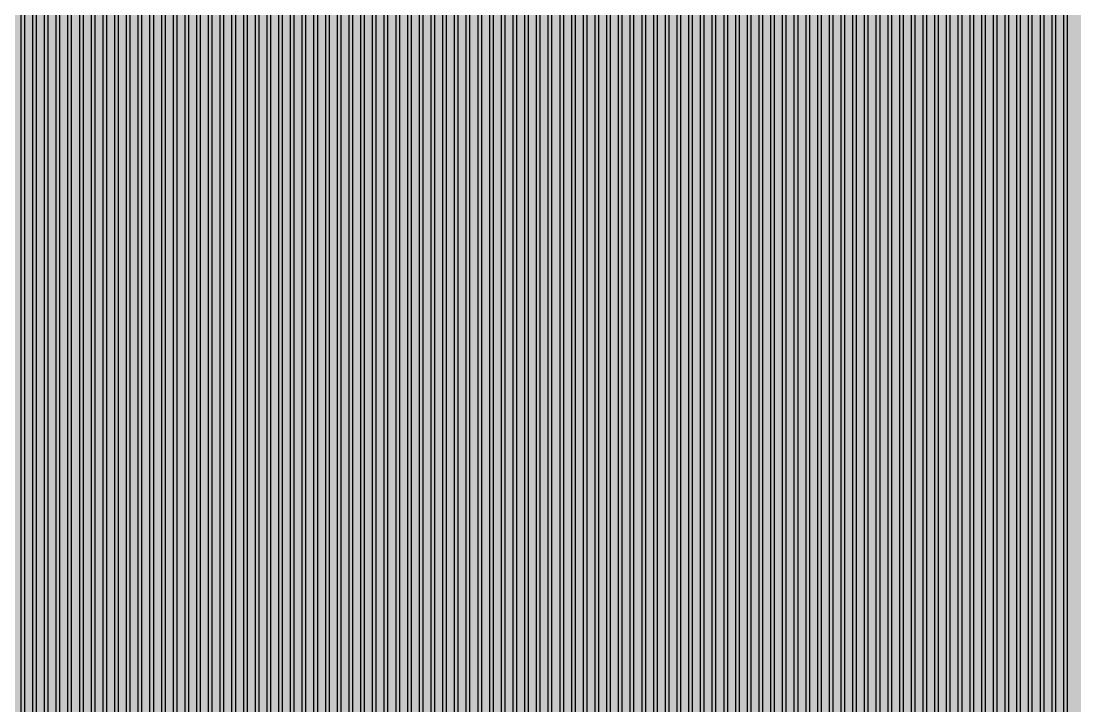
# Model space of a CAD drawing. Header units: metres. Extents: x -7231 to 10969, y -37556 to 1873.
# Drawn here: x 247 to 877, y -17365 to -16956 of the extents above; entities that cross this region are included whole.
import ezdxf

# ---------------------------------------------------------------- set-up
doc = ezdxf.new("R2010")
doc.units = ezdxf.units.M
for name, color, linetype in [('Metal1', 4, 'CONTINUOUS'), ('Metal2', 3, 'CONTINUOUS'), ('Polyimide', 7, 'CONTINUOUS')]:
    doc.layers.add(name, color=color, linetype=linetype)

msp = doc.modelspace()

# ---------------------------------------------------------------- hatches: boundary and pattern name
at = {"layer": 'Polyimide'}
msp.add_hatch(color=7, dxfattribs=at).paths.add_polyline_path([(4065.69, -468), (4066.67, -501.99), (4068.51, -535.99), (4071.41, -569.99), (4075.54, -603.99), (4081.04, -637.99), (4088.01, -671.99), (4096.52, -705.98), (4106.62, -739.98), (4118.33, -773.98), (4131.63, -807.98), (4146.49, -841.98), (4162.87, -875.98), (4180.68, -909.97), (4199.83, -943.97), (4220.22, -977.97), (4241.73, -1011.97), (4264.21, -1045.97), (4287.52, -1079.96), (4311.51, -1113.96), (4336.01, -1147.96), (4360.86, -1181.96), (4385.88, -1215.96), (4410.89, -1249.96), (4435.74, -1283.95), (4460.24, -1317.95), (4484.23, -1351.95), (4507.54, -1385.95), (4530.02, -1419.95), (4551.53, -1453.94), (4571.92, -1487.94), (4591.07, -1521.94), (4608.88, -1555.94), (4625.26, -1589.94), (4640.12, -1623.94), (4653.42, -1657.93), (4665.13, -1691.93), (4675.23, -1725.93), (4683.74, -1759.93), (4690.71, -1793.93), (4696.21, -1827.93), (4700.34, -1861.92), (4703.24, -1895.92), (4705.08, -1929.92), (4706.06, -1963.92), (4706.44, -1997.92), (4706.5, -2031.91), (4706.5, -4793.02), (4709.95, -4838.39), (4720.22, -4882.71), (4737.08, -4924.98), (4760.13, -4964.2), (4788.85, -4999.49), (4822.58, -5030.03), (4860.53, -5055.12), (4901.85, -5074.18), (4901.85, -5074.18), (4970.68, -5105.23), (5034.7, -5145.26), (5092.76, -5193.54), (5143.8, -5249.19), (5186.89, -5311.2), (5221.24, -5378.44), (5246.23, -5449.69), (5261.41, -5523.66), (5266.5, -5599), (5261.41, -5674.34), (5246.23, -5748.31), (5221.24, -5819.56), (5186.89, -5886.8), (5143.8, -5948.81), (5092.76, -6004.46), (5034.7, -6052.74), (4970.68, -6092.77), (4901.85, -6123.82), (4860.53, -6142.88), (4822.58, -6167.97), (4788.85, -6198.51), (4760.13, -6233.8), (4737.08, -6273.02), (4720.22, -6315.29), (4709.95, -6359.61), (4706.5, -6404.98), (4706.5, -9221.52), (4709.95, -9266.88), (4720.22, -9311.21), (4737.08, -9353.47), (4760.13, -9392.7), (4788.85, -9427.98), (4822.58, -9458.52), (4860.53, -9483.61), (4901.85, -9502.67), (4970.68, -9533.72), (5034.7, -9573.75), (5092.76, -9622.03), (5143.8, -9677.68), (5186.89, -9739.69), (5221.24, -9806.94), (5246.23, -9878.19), (5261.41, -9952.16), (5266.5, -10027.49), (5261.41, -10102.83), (5246.23, -10176.8), (5221.24, -10248.05), (5186.89, -10315.3), (5143.8, -10377.31), (5092.76, -10432.96), (5034.7, -10481.24), (4970.68, -10521.27), (4901.85, -10552.32), (4860.53, -10571.38), (4822.58, -10596.46), (4788.85, -10627), (4760.13, -10662.29), (4737.08, -10701.52), (4720.22, -10743.78), (4709.95, -10788.1), (4706.5, -10833.47), (4706.5, -13650.01), (4709.95, -13695.38), (4720.22, -13739.7), (4737.08, -13781.96), (4760.13, -13821.19), (4788.85, -13856.48), (4822.58, -13887.02), (4860.53, -13912.11), (4901.85, -13931.17), (4970.68, -13962.22), (5034.7, -14002.25), (5092.76, -14050.53), (5143.8, -14106.18), (5186.89, -14168.19), (5221.24, -14235.43), (5246.23, -14306.68), (5261.41, -14380.65), (5266.5, -14455.99), (5261.41, -14531.33), (5246.23, -14605.29), (5221.24, -14676.55), (5186.89, -14743.79), (5143.8, -14805.8), (5092.76, -14861.45), (5034.7, -14909.73), (4970.68, -14949.76), (4901.85, -14980.81), (4860.53, -14999.87), (4822.58, -15024.96), (4788.85, -15055.5), (4760.13, -15090.79), (4737.08, -15130.01), (4720.22, -15172.27), (4709.95, -15216.6), (4706.5, -15261.97), (4706.5, -15455.99), (4720.95, -15750.04), (4764.14, -16041.26), (4835.68, -16326.84), (4934.86, -16604.04), (5060.74, -16870.18), (5212.09, -17122.7), (5387.47, -17359.17), (5585.18, -17577.31), (5803.32, -17775.02), (6039.79, -17950.4), (6292.31, -18101.75), (6558.45, -18227.63), (6835.65, -18326.81), (7121.23, -18398.34), (7412.45, -18441.54), (7706.5, -18455.99), (9969.01, -18455.99), (10047.42, -18459.84), (10125.08, -18471.36), (10201.23, -18490.44), (10275.15, -18516.89), (10346.12, -18550.45), (10413.46, -18590.81), (10476.52, -18637.58), (10534.69, -18690.3), (10587.41, -18748.47), (10634.18, -18811.53), (10674.54, -18878.87), (10708.11, -18949.84), (10734.56, -19023.76), (10753.63, -19099.92), (10765.15, -19177.58), (10769.01, -19255.99), (10769.01, -20895.8), (10730.24, -20951.41), (10694.6, -21009.08), (10662.21, -21068.63), (10633.17, -21129.89), (10607.55, -21192.66), (10585.45, -21256.74), (10566.93, -21321.96), (10552.05, -21388.09), (10540.84, -21454.95), (10533.35, -21522.33), (10529.6, -21590.02), (10529.6, -21657.81), (10533.35, -21725.5), (10540.84, -21792.87), (10552.05, -21859.73), (10566.93, -21925.87), (10585.45, -21991.08), (10607.55, -22055.17), (10633.17, -22117.94), (10662.21, -22179.19), (10694.6, -22238.74), (10730.24, -22296.41), (10769.01, -22352.03), (10769.01, -32454.24), (10728.74, -32510.49), (10691.72, -32568.92), (10658.05, -32629.35), (10627.85, -32691.58), (10601.2, -32755.42), (10578.21, -32820.67), (10558.93, -32887.1), (10543.44, -32954.52), (10531.77, -33022.71), (10523.97, -33091.44), (10520.07, -33160.51), (10520.07, -33229.69), (10523.97, -33298.75), (10531.77, -33367.49), (10543.44, -33435.67), (10558.93, -33503.09), (10578.21, -33569.53), (10601.2, -33634.77), (10627.85, -33698.61), (10658.05, -33760.85), (10691.72, -33821.28), (10728.74, -33879.71), (10769.01, -33935.96), (10769.01, -36556), (10765.15, -36634.41), (10753.63, -36712.07), (10734.56, -36788.23), (10708.11, -36862.15), (10674.54, -36933.12), (10634.18, -37000.46), (10587.41, -37063.51), (10534.69, -37121.69), (10476.52, -37174.41), (10413.46, -37221.18), (10346.12, -37261.54), (10275.15, -37295.1), (10201.23, -37321.55), (10125.08, -37340.63), (10047.42, -37352.15), (9969.01, -37356), (-6231.01, -37356), (-6309.42, -37352.15), (-6387.08, -37340.63), (-6463.23, -37321.55), (-6537.15, -37295.1), (-6608.12, -37261.54), (-6675.46, -37221.18), (-6738.52, -37174.41), (-6796.69, -37121.69), (-6849.41, -37063.51), (-6896.18, -37000.46), (-6936.54, -36933.12), (-6970.11, -36862.15), (-6996.56, -36788.23), (-7015.63, -36712.07), (-7027.15, -36634.41), (-7031.01, -36556), (-7031.01, -33936), (-6990.74, -33879.75), (-6953.7, -33821.31), (-6920.03, -33760.88), (-6889.82, -33698.64), (-6863.18, -33634.8), (-6840.18, -33569.55), (-6820.9, -33503.11), (-6805.4, -33435.69), (-6793.74, -33367.49), (-6785.94, -33298.75), (-6782.03, -33229.68), (-6782.03, -33160.5), (-6785.94, -33091.43), (-6793.74, -33022.69), (-6805.4, -32954.5), (-6820.9, -32887.07), (-6840.18, -32820.63), (-6863.18, -32755.39), (-6889.82, -32691.54), (-6920.03, -32629.3), (-6953.7, -32568.87), (-6990.74, -32510.43), (-7031.01, -32454.18), (-7031.01, -22364.83), (-6990.74, -22308.58), (-6953.7, -22250.14), (-6920.03, -22189.71), (-6889.82, -22127.47), (-6863.18, -22063.62), (-6840.18, -21998.38), (-6820.9, -21931.94), (-6805.4, -21864.51), (-6793.74, -21796.32), (-6785.94, -21727.58), (-6782.03, -21658.51), (-6782.03, -21589.33), (-6785.94, -21520.26), (-6793.74, -21451.52), (-6805.4, -21383.32), (-6820.9, -21315.9), (-6840.18, -21249.46), (-6863.18, -21184.21), (-6889.82, -21120.37), (-6920.03, -21058.13), (-6953.7, -20997.7), (-6990.74, -20939.26), (-7031.01, -20883.01), (-7031.01, -19255.99), (-7027.15, -19177.58), (-7015.63, -19099.92), (-6996.56, -19023.76), (-6970.11, -18949.84), (-6936.54, -18878.87), (-6896.18, -18811.53), (-6849.41, -18748.47), (-6796.69, -18690.3), (-6738.52, -18637.58), (-6675.46, -18590.81), (-6608.12, -18550.45), (-6537.15, -18516.89), (-6463.23, -18490.44), (-6387.08, -18471.36), (-6309.42, -18459.84), (-6231.01, -18455.99), (-3968.5, -18455.99), (-3674.45, -18441.54), (-3383.23, -18398.34), (-3097.65, -18326.81), (-2820.45, -18227.63), (-2554.31, -18101.75), (-2301.79, -17950.4), (-2065.32, -17775.02), (-1847.18, -17577.31), (-1649.47, -17359.17), (-1474.09, -17122.7), (-1322.74, -16870.18), (-1196.86, -16604.04), (-1097.68, -16326.84), (-1026.14, -16041.26), (-982.95, -15750.04), (-968.5, -15455.99), (-968.5, -15261.97), (-971.95, -15216.6), (-982.22, -15172.27), (-999.08, -15130.01), (-1022.13, -15090.79), (-1050.85, -15055.5), (-1084.58, -15024.96), (-1122.53, -14999.87), (-1163.85, -14980.81), (-1232.68, -14949.76), (-1296.7, -14909.73), (-1354.76, -14861.45), (-1405.8, -14805.8), (-1448.89, -14743.79), (-1483.24, -14676.55), (-1508.23, -14605.29), (-1523.41, -14531.33), (-1528.5, -14455.99), (-1523.41, -14380.65), (-1508.23, -14306.68), (-1483.24, -14235.43), (-1448.89, -14168.19), (-1405.8, -14106.18), (-1354.76, -14050.53), (-1296.7, -14002.25), (-1232.68, -13962.22), (-1163.85, -13931.17), (-1122.53, -13912.11), (-1084.58, -13887.02), (-1050.85, -13856.48), (-1022.13, -13821.19), (-999.08, -13781.96), (-982.22, -13739.7), (-971.95, -13695.38), (-968.5, -13650.01), (-968.5, -12309.64), (-971.95, -12264.27), (-982.22, -12219.94), (-999.08, -12177.68), (-1022.13, -12138.46), (-1050.85, -12103.17), (-1084.58, -12072.63), (-1122.53, -12047.54), (-1163.85, -12028.48), (-1232.68, -11997.43), (-1296.7, -11957.4), (-1354.76, -11909.12), (-1405.8, -11853.47), (-1448.89, -11791.46), (-1483.24, -11724.22), (-1508.23, -11652.96), (-1523.41, -11579), (-1528.5, -11503.66), (-1523.41, -11428.32), (-1508.23, -11354.35), (-1483.24, -11283.1), (-1448.89, -11215.86), (-1405.8, -11153.85), (-1354.76, -11098.2), (-1296.7, -11049.92), (-1232.68, -11009.89), (-1163.85, -10978.84), (-1122.53, -10959.78), (-1084.58, -10934.69), (-1050.85, -10904.15), (-1022.13, -10868.86), (-999.08, -10829.63), (-982.22, -10787.37), (-971.95, -10743.05), (-968.5, -10697.68), (-968.5, -9357.31), (-971.95, -9311.94), (-982.22, -9267.62), (-999.08, -9225.35), (-1022.13, -9186.13), (-1050.85, -9150.84), (-1084.58, -9120.3), (-1122.53, -9095.21), (-1163.85, -9076.15), (-1163.85, -9076.15), (-1232.68, -9045.1), (-1296.7, -9005.07), (-1354.76, -8956.79), (-1405.8, -8901.14), (-1448.89, -8839.13), (-1483.24, -8771.89), (-1508.23, -8700.64), (-1523.41, -8626.67), (-1528.5, -8551.33), (-1523.41, -8475.99), (-1508.23, -8402.02), (-1483.24, -8330.77), (-1448.89, -8263.53), (-1405.8, -8201.52), (-1354.76, -8145.87), (-1296.7, -8097.59), (-1232.68, -8057.56), (-1163.85, -8026.51), (-1163.85, -8026.51), (-1122.53, -8007.45), (-1084.58, -7982.36), (-1050.85, -7951.82), (-1022.13, -7916.53), (-999.08, -7877.31), (-982.22, -7835.04), (-971.95, -7790.72), (-968.5, -7745.35), (-968.5, -6404.98), (-971.95, -6359.61), (-982.22, -6315.29), (-999.08, -6273.02), (-1022.13, -6233.8), (-1050.85, -6198.51), (-1084.58, -6167.97), (-1122.53, -6142.88), (-1163.85, -6123.82), (-1163.85, -6123.82), (-1232.68, -6092.77), (-1296.7, -6052.74), (-1354.76, -6004.46), (-1405.8, -5948.81), (-1448.89, -5886.8), (-1483.24, -5819.56), (-1508.23, -5748.31), (-1523.41, -5674.34), (-1528.5, -5599), (-1523.41, -5523.66), (-1508.23, -5449.69), (-1483.24, -5378.44), (-1448.89, -5311.2), (-1405.8, -5249.19), (-1354.76, -5193.54), (-1296.7, -5145.26), (-1232.68, -5105.23), (-1163.85, -5074.18), (-1163.85, -5074.18), (-1122.53, -5055.12), (-1084.58, -5030.03), (-1050.85, -4999.49), (-1022.13, -4964.2), (-999.08, -4924.98), (-982.22, -4882.71), (-971.95, -4838.39), (-968.5, -4793.02), (-968.5, -2031.91), (-968.44, -1997.92), (-968.06, -1963.92), (-967.05, -1929.92), (-965.18, -1895.92), (-962.22, -1861.92), (-958.01, -1827.93), (-952.41, -1793.93), (-945.31, -1759.93), (-936.64, -1725.93), (-926.35, -1691.93), (-914.43, -1657.93), (-900.88, -1623.94), (-885.74, -1589.94), (-869.05, -1555.94), (-850.91, -1521.94), (-831.4, -1487.94), (-810.63, -1453.94), (-788.72, -1419.95), (-765.82, -1385.95), (-742.07, -1351.95), (-717.63, -1317.95), (-692.67, -1283.95), (-667.36, -1249.96), (-641.88, -1215.96), (-616.39, -1181.96), (-591.08, -1147.96), (-566.12, -1113.96), (-541.68, -1079.96), (-517.93, -1045.97), (-495.03, -1011.97), (-473.12, -977.97), (-452.35, -943.97), (-432.84, -909.97), (-414.7, -875.98), (-398.01, -841.98), (-382.87, -807.98), (-369.32, -773.98), (-357.4, -739.98), (-347.11, -705.98), (-338.44, -671.99), (-331.34, -637.99), (-325.74, -603.99), (-321.53, -569.99), (-318.57, -535.99), (-316.7, -501.99), (-315.69, -468), (-315.31, -434), (-315.25, -400), (-315.25, 401), (-315.25, 451), (-315.25, 1644), (-270.25, 1644), (-270.03, 1637.13), (-269.35, 1630.29), (-268.23, 1623.52), (-266.67, 1616.82), (-264.68, 1610.25), (-262.26, 1603.82), (-259.42, 1597.56), (-256.18, 1591.5), (-252.55, 1585.67), (-248.55, 1580.08), (-244.19, 1574.77), (-239.5, 1569.75), (-234.48, 1565.06), (-229.17, 1560.7), (-223.58, 1556.7), (-217.75, 1553.07), (-211.69, 1549.83), (-205.43, 1546.99), (-199, 1544.57), (-192.43, 1542.58), (-185.73, 1541.02), (-178.96, 1539.9), (-172.12, 1539.22), (-165.25, 1539), (-158.38, 1539.22), (-151.54, 1539.9), (-144.77, 1541.02), (-138.07, 1542.58), (-131.5, 1544.57), (-125.07, 1546.99), (-118.81, 1549.83), (-112.75, 1553.07), (-106.92, 1556.7), (-101.33, 1560.7), (-96.02, 1565.06), (-91, 1569.75), (-86.31, 1574.77), (-81.95, 1580.08), (-77.95, 1585.67), (-74.32, 1591.5), (-71.08, 1597.56), (-68.24, 1603.82), (-65.82, 1610.25), (-63.83, 1616.82), (-62.27, 1623.52), (-61.15, 1630.29), (-60.47, 1637.13), (-60.25, 1644), (1853, 1644), (1853, 1573), (3815.25, 1573), (3815.46, 1579.54), (3816.11, 1586.05), (3817.17, 1592.51), (3818.66, 1598.88), (3820.56, 1605.14), (3822.86, 1611.27), (3825.56, 1617.23), (3828.65, 1623), (3832.1, 1628.56), (3835.91, 1633.88), (3840.07, 1638.93), (3844.54, 1643.71), (3849.32, 1648.18), (3854.37, 1652.34), (3859.69, 1656.15), (3865.25, 1659.6), (3871.02, 1662.69), (3876.98, 1665.39), (3883.11, 1667.69), (3889.37, 1669.59), (3895.74, 1671.08), (3902.2, 1672.14), (3908.71, 1672.79), (3915.25, 1673), (3921.79, 1672.79), (3928.3, 1672.14), (3934.76, 1671.08), (3941.13, 1669.59), (3947.39, 1667.69), (3953.52, 1665.39), (3959.48, 1662.69), (3965.25, 1659.6), (3970.81, 1656.15), (3976.13, 1652.34), (3981.18, 1648.18), (3985.96, 1643.71), (3990.43, 1638.93), (3994.59, 1633.88), (3998.4, 1628.56), (4001.85, 1623), (4004.94, 1617.23), (4007.64, 1611.27), (4009.94, 1605.14), (4011.84, 1598.88), (4013.33, 1592.51), (4014.39, 1586.05), (4015.04, 1579.54), (4015.25, 1573), (4065.25, 1573), (4065.25, 451), (4065.25, 401), (4065.25, -400), (4065.31, -434), (4065.69, -468)])

# ---------------------------------------------------------------- linework, layer by layer
at = {"layer": 'Metal1'}
for points in [[(350.67, -17789.97), (335.96, -17767.47), (321.24, -17744.97), (306.53, -17722.46), (291.81, -17699.96), (277.09, -17677.46), (262.38, -17654.96), (253.47, -17641.34), (247.5, -17621.31), (247.5, -16631.91), (249.5, -16631.91), (249.5, -17621.01), (255.3, -17640.49), (264.05, -17653.87), (278.77, -17676.37), (293.48, -17698.87), (308.2, -17721.37), (322.91, -17743.87), (337.63, -17766.37), (352.35, -17788.87)], [(363.78, -17789.96), (349.19, -17767.46), (334.6, -17744.96), (320.01, -17722.46), (305.43, -17699.96), (290.84, -17677.46), (276.25, -17654.96), (267.42, -17641.34), (261.5, -17621.33), (261.5, -16631.91), (263.5, -16631.91), (263.5, -17621.04), (269.25, -17640.49), (277.93, -17653.87), (292.52, -17676.37), (307.1, -17698.87), (321.69, -17721.37), (336.28, -17743.87), (350.87, -17766.37), (365.46, -17788.88)], [(376.89, -17789.96), (362.43, -17767.46), (347.96, -17744.96), (333.5, -17722.46), (319.04, -17699.96), (304.58, -17677.46), (290.12, -17654.96), (281.37, -17641.33), (275.5, -17621.36), (275.5, -16631.91), (277.5, -16631.91), (277.5, -17621.07), (283.2, -17640.5), (291.8, -17653.87), (306.26, -17676.38), (320.72, -17698.88), (335.19, -17721.38), (349.65, -17743.88), (364.11, -17766.38), (378.57, -17788.88)], [(390, -17789.96), (375.66, -17767.46), (361.33, -17744.96), (346.99, -17722.45), (332.66, -17699.95), (318.32, -17677.45), (303.99, -17654.95), (295.31, -17641.33), (289.5, -17621.39), (289.5, -16631.91), (291.5, -16631.91), (291.5, -17621.1), (297.15, -17640.5), (305.68, -17653.88), (320.01, -17676.38), (334.35, -17698.88), (348.68, -17721.38), (363.01, -17743.88), (377.35, -17766.38), (391.68, -17788.88)], [(403.1, -17789.95), (388.9, -17767.45), (374.69, -17744.95), (360.48, -17722.45), (346.28, -17699.95), (332.07, -17677.45), (317.86, -17654.95), (309.26, -17641.33), (303.5, -17621.41), (303.5, -16631.91), (305.5, -16631.91), (305.5, -17621.13), (311.1, -17640.5), (319.55, -17653.88), (333.76, -17676.38), (347.97, -17698.88), (362.17, -17721.38), (376.38, -17743.88), (390.59, -17766.38), (404.79, -17788.89)], [(416.21, -17789.95), (402.13, -17767.45), (388.05, -17744.95), (373.97, -17722.45), (359.89, -17699.95), (345.81, -17677.45), (331.73, -17654.95), (323.21, -17641.33), (317.5, -17621.44), (317.5, -16631.91), (319.5, -16631.91), (319.5, -17621.16), (325.05, -17640.5), (333.43, -17653.88), (347.51, -17676.39), (361.59, -17698.89), (375.67, -17721.39), (389.75, -17743.89), (403.83, -17766.39), (417.91, -17788.89)], [(429.32, -17789.95), (415.37, -17767.45), (401.41, -17744.95), (387.46, -17722.44), (373.51, -17699.94), (359.56, -17677.44), (345.6, -17654.94), (337.16, -17641.32), (331.5, -17621.46), (331.5, -16631.91), (333.5, -16631.91), (333.5, -17621.18), (339, -17640.51), (347.3, -17653.89), (361.26, -17676.39), (375.21, -17698.89), (389.16, -17721.39), (403.11, -17743.89), (417.07, -17766.39), (431.02, -17788.89)], [(442.43, -17789.94), (428.6, -17767.44), (414.78, -17744.94), (400.95, -17722.44), (387.12, -17699.94), (373.3, -17677.44), (359.47, -17654.94), (351.11, -17641.32), (345.5, -17621.49), (345.5, -16631.91), (347.5, -16631.91), (347.5, -17621.21), (352.95, -17640.51), (361.18, -17653.89), (375, -17676.39), (388.83, -17698.89), (402.65, -17721.39), (416.48, -17743.89), (430.31, -17766.4), (444.13, -17788.9)], [(455.53, -17789.94), (441.84, -17767.44), (428.14, -17744.94), (414.44, -17722.44), (400.74, -17699.94), (387.04, -17677.44), (373.34, -17654.94), (365.05, -17641.32), (359.5, -17621.52), (359.5, -16631.91), (361.5, -16631.91), (361.5, -17621.24), (366.91, -17640.51), (375.05, -17653.9), (388.75, -17676.4), (402.45, -17698.9), (416.15, -17721.4), (429.85, -17743.9), (443.54, -17766.4), (457.24, -17788.9)], [(468.64, -17789.94), (455.07, -17767.44), (441.5, -17744.93), (427.93, -17722.43), (414.36, -17699.93), (400.79, -17677.43), (387.22, -17654.93), (379, -17641.31), (373.5, -17621.54), (373.5, -16631.91), (375.5, -16631.91), (375.5, -17621.27), (380.86, -17640.52), (388.93, -17653.9), (402.5, -17676.4), (416.07, -17698.9), (429.64, -17721.4), (443.21, -17743.9), (456.78, -17766.4), (470.36, -17788.9)], [(481.75, -17789.93), (468.31, -17767.43), (454.86, -17744.93), (441.42, -17722.43), (427.97, -17699.93), (414.53, -17677.43), (401.09, -17654.93), (392.95, -17641.31), (387.5, -17621.57), (387.5, -16631.91), (389.5, -16631.91), (389.5, -17621.29), (394.81, -17640.52), (402.8, -17653.9), (416.25, -17676.4), (429.69, -17698.9), (443.14, -17721.4), (456.58, -17743.91), (470.02, -17766.41), (483.47, -17788.91)], [(494.86, -17789.93), (481.54, -17767.43), (468.22, -17744.93), (454.91, -17722.43), (441.59, -17699.93), (428.27, -17677.43), (414.96, -17654.92), (406.9, -17641.31), (401.5, -17621.59), (401.5, -16631.91), (403.5, -16631.91), (403.5, -17621.32), (408.76, -17640.52), (416.68, -17653.91), (429.99, -17676.41), (443.31, -17698.91), (456.63, -17721.41), (469.95, -17743.91), (483.26, -17766.41), (496.58, -17788.91)], [(507.97, -17789.93), (494.78, -17767.42), (481.59, -17744.92), (468.4, -17722.42), (455.21, -17699.92), (442.02, -17677.42), (428.83, -17654.92), (420.85, -17641.31), (415.5, -17621.62), (415.5, -16631.91), (417.5, -16631.91), (417.5, -17621.35), (422.71, -17640.52), (430.55, -17653.91), (443.74, -17676.41), (456.93, -17698.91), (470.12, -17721.41), (483.31, -17743.91), (496.5, -17766.41), (509.69, -17788.91)], [(521.07, -17789.92), (508.01, -17767.42), (494.95, -17744.92), (481.89, -17722.42), (468.82, -17699.92), (455.76, -17677.42), (442.7, -17654.92), (434.79, -17641.3), (429.5, -17621.64), (429.5, -16631.91), (431.5, -16631.91), (431.5, -17621.38), (436.66, -17640.53), (444.43, -17653.91), (457.49, -17676.41), (470.55, -17698.91), (483.62, -17721.42), (496.68, -17743.92), (509.74, -17766.42), (522.8, -17788.92)], [(534.18, -17789.92), (521.25, -17767.42), (508.31, -17744.92), (495.38, -17722.42), (482.44, -17699.92), (469.5, -17677.41), (456.57, -17654.91), (448.74, -17641.3), (443.5, -17621.66), (443.5, -16631.91), (445.5, -16631.91), (445.5, -17621.4), (450.61, -17640.53), (458.3, -17653.92), (471.24, -17676.42), (484.17, -17698.92), (497.11, -17721.42), (510.05, -17743.92), (522.98, -17766.42), (535.92, -17788.92)], [(547.29, -17789.91), (534.48, -17767.41), (521.67, -17744.91), (508.87, -17722.41), (496.06, -17699.91), (483.25, -17677.41), (470.44, -17654.91), (462.69, -17641.3), (457.5, -17621.69), (457.5, -16631.91), (459.5, -16631.91), (459.5, -17621.43), (464.56, -17640.53), (472.18, -17653.92), (484.99, -17676.42), (497.79, -17698.92), (510.6, -17721.42), (523.41, -17743.92), (536.22, -17766.42), (549.03, -17788.92)], [(560.4, -17789.91), (547.72, -17767.41), (535.04, -17744.91), (522.35, -17722.41), (509.67, -17699.91), (496.99, -17677.41), (484.31, -17654.91), (476.64, -17641.29), (471.5, -17621.71), (471.5, -16631.91), (473.5, -16631.91), (473.5, -17621.45), (478.51, -17640.54), (486.05, -17653.92), (498.73, -17676.43), (511.42, -17698.93), (524.1, -17721.43), (536.78, -17743.93), (549.46, -17766.43), (562.14, -17788.93)], [(573.51, -17789.91), (560.95, -17767.41), (548.4, -17744.91), (535.84, -17722.4), (523.29, -17699.9), (510.74, -17677.4), (498.18, -17654.9), (490.59, -17641.29), (485.5, -17621.74), (485.5, -16631.91), (487.5, -16631.91), (487.5, -17621.48), (492.46, -17640.54), (499.93, -17653.93), (512.48, -17676.43), (525.04, -17698.93), (537.59, -17721.43), (550.14, -17743.93), (562.7, -17766.43), (575.25, -17788.93)], [(586.61, -17789.9), (574.19, -17767.4), (561.76, -17744.9), (549.33, -17722.4), (536.91, -17699.9), (524.48, -17677.4), (512.05, -17654.9), (504.53, -17641.29), (499.5, -17621.76), (499.5, -16631.91), (501.5, -16631.91), (501.5, -17621.51), (506.41, -17640.54), (513.8, -17653.93), (526.23, -17676.43), (538.66, -17698.93), (551.08, -17721.43), (563.51, -17743.93), (575.94, -17766.44), (588.37, -17788.94)], [(599.72, -17789.9), (587.42, -17767.4), (575.12, -17744.9), (562.82, -17722.4), (550.52, -17699.9), (538.22, -17677.4), (525.92, -17654.9), (518.48, -17641.28), (513.5, -17621.78), (513.5, -16631.91), (515.5, -16631.91), (515.5, -17621.53), (520.36, -17640.55), (527.68, -17653.94), (539.98, -17676.44), (552.28, -17698.94), (564.58, -17721.44), (576.88, -17743.94), (589.18, -17766.44), (601.48, -17788.94)], [(612.83, -17789.9), (600.66, -17767.39), (588.48, -17744.89), (576.31, -17722.39), (564.14, -17699.89), (551.97, -17677.39), (539.79, -17654.89), (532.43, -17641.28), (527.5, -17621.81), (527.5, -16631.91), (529.5, -16631.91), (529.5, -17621.56), (534.31, -17640.55), (541.55, -17653.94), (553.73, -17676.44), (565.9, -17698.94), (578.07, -17721.44), (590.24, -17743.94), (602.42, -17766.44), (614.59, -17788.94)], [(625.94, -17789.89), (613.89, -17767.39), (601.85, -17744.89), (589.8, -17722.39), (577.76, -17699.89), (565.71, -17677.39), (553.66, -17654.89), (546.38, -17641.28), (541.5, -17621.83), (541.5, -16631.91), (543.5, -16631.91), (543.5, -17621.58), (548.26, -17640.55), (555.43, -17653.94), (567.47, -17676.44), (579.52, -17698.94), (591.56, -17721.45), (603.61, -17743.95), (615.66, -17766.45), (627.7, -17788.95)], [(639.05, -17789.89), (627.13, -17767.39), (615.21, -17744.89), (603.29, -17722.39), (591.37, -17699.88), (579.45, -17677.38), (567.53, -17654.88), (560.33, -17641.27), (555.5, -17621.85), (555.5, -16631.91), (557.5, -16631.91), (557.5, -17621.61), (562.21, -17640.56), (569.3, -17653.95), (581.22, -17676.45), (593.14, -17698.95), (605.06, -17721.45), (616.98, -17743.95), (628.9, -17766.45), (640.81, -17788.95)], [(652.15, -17789.88), (640.36, -17767.38), (628.57, -17744.88), (616.78, -17722.38), (604.99, -17699.88), (593.2, -17677.38), (581.41, -17654.88), (574.27, -17641.27), (569.5, -17621.87), (569.5, -16631.91), (571.5, -16631.91), (571.5, -17621.63), (576.16, -17640.56), (583.18, -17653.95), (594.97, -17676.45), (606.76, -17698.95), (618.55, -17721.45), (630.34, -17743.95), (642.13, -17766.45), (653.93, -17788.96)], [(665.26, -17789.88), (653.6, -17767.38), (641.93, -17744.88), (630.27, -17722.38), (618.61, -17699.88), (606.94, -17677.38), (595.28, -17654.88), (588.22, -17641.27), (583.5, -17621.9), (583.5, -16631.91), (585.5, -16631.91), (585.5, -17621.66), (590.11, -17640.56), (597.05, -17653.96), (608.72, -17676.46), (620.38, -17698.96), (632.05, -17721.46), (643.71, -17743.96), (655.37, -17766.46), (667.04, -17788.96)], [(678.37, -17789.88), (666.83, -17767.38), (655.3, -17744.87), (643.76, -17722.37), (632.22, -17699.87), (620.68, -17677.37), (609.15, -17654.87), (602.17, -17641.27), (597.5, -17621.92), (597.5, -16631.91), (599.5, -16631.91), (599.5, -17621.68), (604.06, -17640.56), (610.93, -17653.96), (622.46, -17676.46), (634, -17698.96), (645.54, -17721.46), (657.08, -17743.96), (668.61, -17766.46), (680.15, -17788.96)], [(691.48, -17789.87), (680.07, -17767.37), (668.66, -17744.87), (657.25, -17722.37), (645.84, -17699.87), (634.43, -17677.37), (623.02, -17654.87), (616.12, -17641.26), (611.5, -17621.94), (611.5, -16631.91), (613.5, -16631.91), (613.5, -17621.71), (618.01, -17640.57), (624.8, -17653.96), (636.21, -17676.46), (647.62, -17698.96), (659.03, -17721.47), (670.44, -17743.97), (681.85, -17766.47), (693.26, -17788.97)], [(704.59, -17789.87), (693.3, -17767.37), (682.02, -17744.87), (670.74, -17722.37), (659.45, -17699.86), (648.17, -17677.36), (636.89, -17654.86), (630.07, -17641.26), (625.5, -17621.96), (625.5, -16631.91), (627.5, -16631.91), (627.5, -17621.73), (631.96, -17640.57), (638.68, -17653.97), (649.96, -17676.47), (661.24, -17698.97), (672.53, -17721.47), (683.81, -17743.97), (695.09, -17766.47), (706.37, -17788.97)], [(717.69, -17789.86), (706.54, -17767.36), (695.38, -17744.86), (684.23, -17722.36), (673.07, -17699.86), (661.92, -17677.36), (650.76, -17654.86), (644.02, -17641.26), (639.5, -17621.98), (639.5, -16631.91), (641.5, -16631.91), (641.5, -17621.75), (645.91, -17640.57), (652.55, -17653.97), (663.71, -17676.47), (674.86, -17698.97), (686.02, -17721.47), (697.17, -17743.97), (708.33, -17766.47), (719.49, -17788.98)], [(730.8, -17789.86), (719.77, -17767.36), (708.75, -17744.86), (697.72, -17722.36), (686.69, -17699.86), (675.66, -17677.36), (664.63, -17654.86), (657.96, -17641.25), (653.5, -17622.01), (653.5, -16631.91), (655.5, -16631.91), (655.5, -17621.78), (659.86, -17640.58), (666.43, -17653.98), (677.46, -17676.48), (688.48, -17698.98), (699.51, -17721.48), (710.54, -17743.98), (721.57, -17766.48), (732.6, -17788.98)], [(743.91, -17789.86), (733.01, -17767.35), (722.11, -17744.85), (711.21, -17722.35), (700.3, -17699.85), (689.4, -17677.35), (678.5, -17654.85), (671.91, -17641.25), (667.5, -17622.03), (667.5, -16631.91), (669.5, -16631.91), (669.5, -17621.8), (673.81, -17640.58), (680.3, -17653.98), (691.2, -17676.48), (702.1, -17698.98), (713.01, -17721.48), (723.91, -17743.98), (734.81, -17766.48), (745.71, -17788.98)], [(757.02, -17789.85), (746.24, -17767.35), (735.47, -17744.85), (724.7, -17722.35), (713.92, -17699.85), (703.15, -17677.35), (692.37, -17654.85), (685.86, -17641.25), (681.5, -17622.05), (681.5, -16631.91), (683.5, -16631.91), (683.5, -17621.82), (687.76, -17640.58), (694.18, -17653.98), (704.95, -17676.48), (715.73, -17698.98), (726.5, -17721.49), (737.27, -17743.99), (748.05, -17766.49), (758.82, -17788.99)], [(770.13, -17789.85), (759.48, -17767.35), (748.83, -17744.85), (738.19, -17722.35), (727.54, -17699.84), (716.89, -17677.34), (706.24, -17654.84), (699.81, -17641.24), (695.5, -17622.07), (695.5, -16631.91), (697.5, -16631.91), (697.5, -17621.85), (701.71, -17640.59), (708.05, -17653.99), (718.7, -17676.49), (729.35, -17698.99), (739.99, -17721.49), (750.64, -17743.99), (761.29, -17766.49), (771.93, -17788.99)], [(783.24, -17789.84), (772.72, -17767.34), (762.19, -17744.84), (751.67, -17722.34), (741.15, -17699.84), (730.63, -17677.34), (720.11, -17654.84), (713.76, -17641.24), (709.5, -17622.09), (709.5, -16631.91), (711.5, -16631.91), (711.5, -17621.87), (715.66, -17640.59), (721.93, -17653.99), (732.45, -17676.49), (742.97, -17698.99), (753.49, -17721.49), (764.01, -17743.99), (774.53, -17766.5), (785.05, -17789)], [(796.34, -17789.84), (785.95, -17767.34), (775.56, -17744.84), (765.16, -17722.34), (754.77, -17699.84), (744.38, -17677.34), (733.99, -17654.83), (727.7, -17641.24), (723.5, -17622.11), (723.5, -16631.91), (725.5, -16631.91), (725.5, -17621.89), (729.61, -17640.59), (735.8, -17654), (746.19, -17676.5), (756.59, -17699), (766.98, -17721.5), (777.37, -17744), (787.77, -17766.5), (798.16, -17789)], [(809.45, -17789.83), (799.19, -17767.33), (788.92, -17744.83), (778.65, -17722.33), (768.39, -17699.83), (758.12, -17677.33), (747.86, -17654.83), (741.65, -17641.23), (737.5, -17622.13), (737.5, -16631.91), (739.5, -16631.91), (739.5, -17621.91), (743.56, -17640.6), (749.68, -17654), (759.94, -17676.5), (770.21, -17699), (780.47, -17721.5), (790.74, -17744), (801.01, -17766.5), (811.27, -17789)], [(822.56, -17789.83), (812.42, -17767.33), (802.28, -17744.83), (792.14, -17722.33), (782, -17699.83), (771.87, -17677.33), (761.73, -17654.83), (755.6, -17641.23), (751.5, -17622.15), (751.5, -16631.91), (753.5, -16631.91), (753.5, -17621.94), (757.51, -17640.6), (763.55, -17654), (773.69, -17676.51), (783.83, -17699.01), (793.97, -17721.51), (804.11, -17744.01), (814.24, -17766.51), (824.38, -17789.01)], [(835.67, -17789.83), (825.66, -17767.33), (815.64, -17744.82), (805.63, -17722.32), (795.62, -17699.82), (785.61, -17677.32), (775.6, -17654.82), (769.55, -17641.23), (765.5, -17622.17), (765.5, -16631.91), (767.5, -16631.91), (767.5, -17621.96), (771.46, -17640.6), (777.43, -17654.01), (787.44, -17676.51), (797.45, -17699.01), (807.46, -17721.51), (817.47, -17744.01), (827.48, -17766.51), (837.5, -17789.01)], [(848.78, -17789.82), (838.89, -17767.32), (829.01, -17744.82), (819.12, -17722.32), (809.24, -17699.82), (799.35, -17677.32), (789.47, -17654.82), (783.5, -17641.22), (779.5, -17622.19), (779.5, -16631.91), (781.5, -16631.91), (781.5, -17621.98), (785.41, -17640.61), (791.3, -17654.01), (801.18, -17676.51), (811.07, -17699.01), (820.95, -17721.52), (830.84, -17744.02), (840.72, -17766.52), (850.61, -17789.02)], [(861.88, -17789.82), (852.13, -17767.32), (842.37, -17744.82), (832.61, -17722.32), (822.85, -17699.81), (813.1, -17677.31), (803.34, -17654.81), (797.44, -17641.22), (793.5, -17622.21), (793.5, -16631.91), (795.5, -16631.91), (795.5, -17622), (799.36, -17640.61), (805.17, -17654.02), (814.93, -17676.52), (824.69, -17699.02), (834.45, -17721.52), (844.2, -17744.02), (853.96, -17766.52), (863.72, -17789.02)], [(874.99, -17789.81), (865.36, -17767.31), (855.73, -17744.81), (846.1, -17722.31), (836.47, -17699.81), (826.84, -17677.31), (817.21, -17654.81), (811.39, -17641.22), (807.5, -17622.23), (807.5, -16631.91), (809.5, -16631.91), (809.5, -17622.02), (813.31, -17640.61), (819.05, -17654.02), (828.68, -17676.52), (838.31, -17699.02), (847.94, -17721.52), (857.57, -17744.02), (867.2, -17766.53), (876.83, -17789.03)], [(888.1, -17789.81), (878.6, -17767.31), (869.09, -17744.81), (859.59, -17722.31), (850.09, -17699.81), (840.58, -17677.31), (831.08, -17654.8), (825.34, -17641.21), (821.5, -17622.24), (821.5, -16631.91), (823.5, -16631.91), (823.5, -17622.04), (827.26, -17640.62), (832.92, -17654.03), (842.43, -17676.53), (851.93, -17699.03), (861.43, -17721.53), (870.94, -17744.03), (880.44, -17766.53), (889.94, -17789.03)], [(901.21, -17789.8), (891.83, -17767.3), (882.46, -17744.8), (873.08, -17722.3), (863.7, -17699.8), (854.33, -17677.3), (844.95, -17654.8), (839.29, -17641.21), (835.5, -17622.26), (835.5, -16631.91), (837.5, -16631.91), (837.5, -17622.07), (841.21, -17640.62), (846.8, -17654.03), (856.18, -17676.53), (865.55, -17699.03), (874.93, -17721.53), (884.3, -17744.03), (893.68, -17766.53), (903.05, -17789.03)], [(914.32, -17789.8), (905.07, -17767.3), (895.82, -17744.8), (886.57, -17722.3), (877.32, -17699.8), (868.07, -17677.3), (858.82, -17654.8), (853.24, -17641.2), (849.5, -17622.28), (849.5, -16631.91), (851.5, -16631.91), (851.5, -17622.09), (855.16, -17640.63), (860.67, -17654.04), (869.92, -17676.54), (879.17, -17699.04), (888.42, -17721.54), (897.67, -17744.04), (906.92, -17766.54), (916.17, -17789.04)], [(927.43, -17789.8), (918.3, -17767.29), (909.18, -17744.79), (900.06, -17722.29), (890.94, -17699.79), (881.82, -17677.29), (872.69, -17654.79), (867.19, -17641.2), (863.5, -17622.3), (863.5, -16631.91), (865.5, -16631.91), (865.5, -17622.11), (869.11, -17640.63), (874.55, -17654.04), (883.67, -17676.54), (892.79, -17699.04), (901.91, -17721.54), (911.04, -17744.04), (920.16, -17766.54), (929.28, -17789.04)]]:
    msp.add_lwpolyline(points, dxfattribs=at)
at = {"layer": 'Metal2'}
for points in [[(357.23, -17789.97), (342.57, -17767.46), (327.92, -17744.96), (313.27, -17722.46), (298.62, -17699.96), (283.97, -17677.46), (269.31, -17654.96), (260.44, -17641.34), (254.5, -17621.32), (254.5, -16631.91), (256.5, -16631.91), (256.5, -17621.03), (262.28, -17640.49), (270.99, -17653.87), (285.64, -17676.37), (300.29, -17698.87), (314.95, -17721.37), (329.6, -17743.87), (344.25, -17766.37), (358.9, -17788.87)], [(370.33, -17789.96), (355.81, -17767.46), (341.28, -17744.96), (326.76, -17722.46), (312.23, -17699.96), (297.71, -17677.46), (283.18, -17654.96), (274.39, -17641.34), (268.5, -17621.35), (268.5, -16631.91), (270.5, -16631.91), (270.5, -17621.06), (276.23, -17640.49), (284.86, -17653.87), (299.39, -17676.37), (313.91, -17698.87), (328.44, -17721.38), (342.96, -17743.88), (357.49, -17766.38), (372.01, -17788.88)], [(383.44, -17789.96), (369.04, -17767.46), (354.65, -17744.96), (340.25, -17722.46), (325.85, -17699.96), (311.45, -17677.46), (297.06, -17654.95), (288.34, -17641.33), (282.5, -17621.37), (282.5, -16631.91), (284.5, -16631.91), (284.5, -17621.09), (290.18, -17640.5), (298.74, -17653.88), (313.14, -17676.38), (327.54, -17698.88), (341.93, -17721.38), (356.33, -17743.88), (370.73, -17766.38), (385.13, -17788.88)], [(396.55, -17789.96), (382.28, -17767.45), (368.01, -17744.95), (353.74, -17722.45), (339.47, -17699.95), (325.2, -17677.45), (310.93, -17654.95), (302.29, -17641.33), (296.5, -17621.4), (296.5, -16631.91), (298.5, -16631.91), (298.5, -17621.11), (304.13, -17640.5), (312.62, -17653.88), (326.89, -17676.38), (341.16, -17698.88), (355.43, -17721.38), (369.7, -17743.88), (383.97, -17766.38), (398.24, -17788.88)], [(409.66, -17789.95), (395.51, -17767.45), (381.37, -17744.95), (367.23, -17722.45), (353.08, -17699.95), (338.94, -17677.45), (324.8, -17654.95), (316.24, -17641.33), (310.5, -17621.43), (310.5, -16631.91), (312.5, -16631.91), (312.5, -17621.14), (318.08, -17640.5), (326.49, -17653.88), (340.63, -17676.38), (354.78, -17698.88), (368.92, -17721.39), (383.06, -17743.89), (397.21, -17766.39), (411.35, -17788.89)], [(422.77, -17789.95), (408.75, -17767.45), (394.73, -17744.95), (380.72, -17722.45), (366.7, -17699.95), (352.68, -17677.44), (338.67, -17654.94), (330.18, -17641.32), (324.5, -17621.45), (324.5, -16631.91), (326.5, -16631.91), (326.5, -17621.17), (332.03, -17640.51), (340.37, -17653.89), (354.38, -17676.39), (368.4, -17698.89), (382.41, -17721.39), (396.43, -17743.89), (410.45, -17766.39), (424.46, -17788.89)], [(435.87, -17789.94), (421.98, -17767.44), (408.09, -17744.94), (394.21, -17722.44), (380.32, -17699.94), (366.43, -17677.44), (352.54, -17654.94), (344.13, -17641.32), (338.5, -17621.48), (338.5, -16631.91), (340.5, -16631.91), (340.5, -17621.2), (345.98, -17640.51), (354.24, -17653.89), (368.13, -17676.39), (382.02, -17698.89), (395.91, -17721.39), (409.8, -17743.89), (423.69, -17766.39), (437.57, -17788.89)], [(448.98, -17789.94), (435.22, -17767.44), (421.46, -17744.94), (407.69, -17722.44), (393.93, -17699.94), (380.17, -17677.44), (366.41, -17654.94), (358.08, -17641.32), (352.5, -17621.5), (352.5, -16631.91), (354.5, -16631.91), (354.5, -17621.23), (359.93, -17640.51), (368.12, -17653.89), (381.88, -17676.39), (395.64, -17698.89), (409.4, -17721.4), (423.16, -17743.9), (436.93, -17766.4), (450.69, -17788.9)], [(462.09, -17789.94), (448.45, -17767.44), (434.82, -17744.94), (421.18, -17722.44), (407.55, -17699.93), (393.91, -17677.43), (380.28, -17654.93), (372.03, -17641.32), (366.5, -17621.53), (366.5, -16631.91), (368.5, -16631.91), (368.5, -17621.25), (373.88, -17640.51), (381.99, -17653.9), (395.62, -17676.4), (409.26, -17698.9), (422.89, -17721.4), (436.53, -17743.9), (450.16, -17766.4), (463.8, -17788.9)], [(475.2, -17789.93), (461.69, -17767.43), (448.18, -17744.93), (434.67, -17722.43), (421.17, -17699.93), (407.66, -17677.43), (394.15, -17654.93), (385.98, -17641.31), (380.5, -17621.55), (380.5, -16631.91), (382.5, -16631.91), (382.5, -17621.28), (387.83, -17640.52), (395.87, -17653.9), (409.37, -17676.4), (422.88, -17698.9), (436.39, -17721.4), (449.9, -17743.9), (463.4, -17766.4), (476.91, -17788.9)], [(488.3, -17789.93), (474.92, -17767.43), (461.54, -17744.93), (448.16, -17722.43), (434.78, -17699.93), (421.4, -17677.43), (408.02, -17654.93), (399.92, -17641.31), (394.5, -17621.58), (394.5, -16631.91), (396.5, -16631.91), (396.5, -17621.31), (401.78, -17640.52), (409.74, -17653.9), (423.12, -17676.4), (436.5, -17698.91), (449.88, -17721.41), (463.26, -17743.91), (476.64, -17766.41), (490.02, -17788.91)], [(501.41, -17789.93), (488.16, -17767.43), (474.91, -17744.93), (461.65, -17722.42), (448.4, -17699.92), (435.15, -17677.42), (421.89, -17654.92), (413.87, -17641.31), (408.5, -17621.6), (408.5, -16631.91), (410.5, -16631.91), (410.5, -17621.34), (415.73, -17640.52), (423.62, -17653.91), (436.87, -17676.41), (450.12, -17698.91), (463.38, -17721.41), (476.63, -17743.91), (489.88, -17766.41), (503.14, -17788.91)], [(514.52, -17789.92), (501.39, -17767.42), (488.27, -17744.92), (475.14, -17722.42), (462.02, -17699.92), (448.89, -17677.42), (435.76, -17654.92), (427.82, -17641.3), (422.5, -17621.63), (422.5, -16631.91), (424.5, -16631.91), (424.5, -17621.36), (429.68, -17640.53), (437.49, -17653.91), (450.62, -17676.41), (463.74, -17698.91), (476.87, -17721.41), (490, -17743.91), (503.12, -17766.41), (516.25, -17788.92)], [(527.63, -17789.92), (514.63, -17767.42), (501.63, -17744.92), (488.63, -17722.42), (475.63, -17699.92), (462.63, -17677.42), (449.63, -17654.92), (441.77, -17641.3), (436.5, -17621.65), (436.5, -16631.91), (438.5, -16631.91), (438.5, -17621.39), (443.63, -17640.53), (451.37, -17653.92), (464.36, -17676.42), (477.36, -17698.92), (490.36, -17721.42), (503.36, -17743.92), (516.36, -17766.42), (529.36, -17788.92)], [(540.74, -17789.92), (527.86, -17767.42), (514.99, -17744.91), (502.12, -17722.41), (489.25, -17699.91), (476.38, -17677.41), (463.5, -17654.91), (455.72, -17641.3), (450.5, -17621.68), (450.5, -16631.91), (452.5, -16631.91), (452.5, -17621.42), (457.58, -17640.53), (465.24, -17653.92), (478.11, -17676.42), (490.98, -17698.92), (503.86, -17721.42), (516.73, -17743.92), (529.6, -17766.42), (542.47, -17788.92)], [(553.84, -17789.91), (541.1, -17767.41), (528.35, -17744.91), (515.61, -17722.41), (502.86, -17699.91), (490.12, -17677.41), (477.37, -17654.91), (469.66, -17641.3), (464.5, -17621.7), (464.5, -16631.91), (466.5, -16631.91), (466.5, -17621.44), (471.53, -17640.53), (479.12, -17653.92), (491.86, -17676.42), (504.6, -17698.92), (517.35, -17721.42), (530.09, -17743.93), (542.84, -17766.43), (555.58, -17788.93)], [(566.95, -17789.91), (554.33, -17767.41), (541.72, -17744.91), (529.1, -17722.41), (516.48, -17699.91), (503.86, -17677.41), (491.25, -17654.9), (483.61, -17641.29), (478.5, -17621.72), (478.5, -16631.91), (480.5, -16631.91), (480.5, -17621.47), (485.48, -17640.54), (492.99, -17653.93), (505.61, -17676.43), (518.23, -17698.93), (530.84, -17721.43), (543.46, -17743.93), (556.08, -17766.43), (568.7, -17788.93)], [(580.06, -17789.9), (567.57, -17767.4), (555.08, -17744.9), (542.59, -17722.4), (530.1, -17699.9), (517.61, -17677.4), (505.12, -17654.9), (497.56, -17641.29), (492.5, -17621.75), (492.5, -16631.91), (494.5, -16631.91), (494.5, -17621.49), (499.43, -17640.54), (506.87, -17653.93), (519.36, -17676.43), (531.85, -17698.93), (544.34, -17721.43), (556.83, -17743.93), (569.32, -17766.43), (581.81, -17788.93)], [(593.17, -17789.9), (580.8, -17767.4), (568.44, -17744.9), (556.08, -17722.4), (543.71, -17699.9), (531.35, -17677.4), (518.99, -17654.9), (511.51, -17641.29), (506.5, -17621.77), (506.5, -16631.91), (508.5, -16631.91), (508.5, -17621.52), (513.38, -17640.54), (520.74, -17653.93), (533.1, -17676.43), (545.47, -17698.94), (557.83, -17721.44), (570.19, -17743.94), (582.56, -17766.44), (594.92, -17788.94)], [(606.28, -17789.9), (594.04, -17767.4), (581.8, -17744.9), (569.57, -17722.4), (557.33, -17699.89), (545.09, -17677.39), (532.86, -17654.89), (525.46, -17641.28), (520.5, -17621.79), (520.5, -16631.91), (522.5, -16631.91), (522.5, -17621.54), (527.33, -17640.55), (534.61, -17653.94), (546.85, -17676.44), (559.09, -17698.94), (571.32, -17721.44), (583.56, -17743.94), (595.8, -17766.44), (608.03, -17788.94)], [(619.38, -17789.89), (607.28, -17767.39), (595.17, -17744.89), (583.06, -17722.39), (570.95, -17699.89), (558.84, -17677.39), (546.73, -17654.89), (539.4, -17641.28), (534.5, -17621.82), (534.5, -16631.91), (536.5, -16631.91), (536.5, -17621.57), (541.28, -17640.55), (548.49, -17653.94), (560.6, -17676.44), (572.71, -17698.94), (584.82, -17721.44), (596.93, -17743.94), (609.04, -17766.44), (621.15, -17788.95)], [(632.49, -17789.89), (620.51, -17767.39), (608.53, -17744.89), (596.55, -17722.39), (584.56, -17699.89), (572.58, -17677.39), (560.6, -17654.89), (553.35, -17641.28), (548.5, -17621.84), (548.5, -16631.91), (550.5, -16631.91), (550.5, -17621.59), (555.23, -17640.55), (562.36, -17653.95), (574.35, -17676.45), (586.33, -17698.95), (598.31, -17721.45), (610.29, -17743.95), (622.28, -17766.45), (634.26, -17788.95)], [(645.6, -17789.89), (633.75, -17767.38), (621.89, -17744.88), (610.04, -17722.38), (598.18, -17699.88), (586.33, -17677.38), (574.47, -17654.88), (567.3, -17641.27), (562.5, -17621.86), (562.5, -16631.91), (564.5, -16631.91), (564.5, -17621.62), (569.18, -17640.56), (576.24, -17653.95), (588.09, -17676.45), (599.95, -17698.95), (611.8, -17721.45), (623.66, -17743.95), (635.51, -17766.45), (647.37, -17788.95)], [(658.71, -17789.88), (646.98, -17767.38), (635.25, -17744.88), (623.52, -17722.38), (611.8, -17699.88), (600.07, -17677.38), (588.34, -17654.88), (581.25, -17641.27), (576.5, -17621.89), (576.5, -16631.91), (578.5, -16631.91), (578.5, -17621.64), (583.13, -17640.56), (590.11, -17653.95), (601.84, -17676.45), (613.57, -17698.95), (625.3, -17721.46), (637.03, -17743.96), (648.75, -17766.46), (660.48, -17788.96)], [(671.82, -17789.88), (660.22, -17767.38), (648.62, -17744.88), (637.01, -17722.38), (625.41, -17699.87), (613.81, -17677.37), (602.21, -17654.87), (595.2, -17641.27), (590.5, -17621.91), (590.5, -16631.91), (592.5, -16631.91), (592.5, -17621.67), (597.08, -17640.56), (603.99, -17653.96), (615.59, -17676.46), (627.19, -17698.96), (638.79, -17721.46), (650.39, -17743.96), (661.99, -17766.46), (673.59, -17788.96)], [(684.92, -17789.87), (673.45, -17767.37), (661.98, -17744.87), (650.5, -17722.37), (639.03, -17699.87), (627.56, -17677.37), (616.08, -17654.87), (609.14, -17641.26), (604.5, -17621.93), (604.5, -16631.91), (606.5, -16631.91), (606.5, -17621.69), (611.03, -17640.57), (617.86, -17653.96), (629.34, -17676.46), (640.81, -17698.96), (652.29, -17721.46), (663.76, -17743.96), (675.23, -17766.46), (686.71, -17788.97)], [(698.03, -17789.87), (686.69, -17767.37), (675.34, -17744.87), (663.99, -17722.37), (652.65, -17699.87), (641.3, -17677.37), (629.95, -17654.87), (623.09, -17641.26), (618.5, -17621.95), (618.5, -16631.91), (620.5, -16631.91), (620.5, -17621.72), (624.98, -17640.57), (631.74, -17653.97), (643.09, -17676.47), (654.43, -17698.97), (665.78, -17721.47), (677.13, -17743.97), (688.47, -17766.47), (699.82, -17788.97)], [(711.14, -17789.87), (699.92, -17767.37), (688.7, -17744.86), (677.48, -17722.36), (666.26, -17699.86), (655.04, -17677.36), (643.82, -17654.86), (637.04, -17641.26), (632.5, -17621.97), (632.5, -16631.91), (634.5, -16631.91), (634.5, -17621.74), (638.93, -17640.57), (645.61, -17653.97), (656.83, -17676.47), (668.05, -17698.97), (679.27, -17721.47), (690.49, -17743.97), (701.71, -17766.47), (712.93, -17788.97)], [(724.25, -17789.86), (713.16, -17767.36), (702.06, -17744.86), (690.97, -17722.36), (679.88, -17699.86), (668.79, -17677.36), (657.7, -17654.86), (650.99, -17641.25), (646.5, -17622), (646.5, -16631.91), (648.5, -16631.91), (648.5, -17621.77), (652.88, -17640.58), (659.49, -17653.97), (670.58, -17676.47), (681.67, -17698.97), (692.77, -17721.48), (703.86, -17743.98), (714.95, -17766.48), (726.04, -17788.98)], [(737.36, -17789.86), (726.39, -17767.36), (715.43, -17744.86), (704.46, -17722.36), (693.5, -17699.85), (682.53, -17677.35), (671.57, -17654.85), (664.94, -17641.25), (660.5, -17622.02), (660.5, -16631.91), (662.5, -16631.91), (662.5, -17621.79), (666.83, -17640.58), (673.36, -17653.98), (684.33, -17676.48), (695.29, -17698.98), (706.26, -17721.48), (717.22, -17743.98), (728.19, -17766.48), (739.15, -17788.98)], [(750.46, -17789.85), (739.63, -17767.35), (728.79, -17744.85), (717.95, -17722.35), (707.11, -17699.85), (696.28, -17677.35), (685.44, -17654.85), (678.89, -17641.25), (674.5, -17622.04), (674.5, -16631.91), (676.5, -16631.91), (676.5, -17621.81), (680.79, -17640.58), (687.24, -17653.98), (698.08, -17676.48), (708.91, -17698.98), (719.75, -17721.48), (730.59, -17743.98), (741.43, -17766.48), (752.27, -17788.99)], [(763.57, -17789.85), (752.86, -17767.35), (742.15, -17744.85), (731.44, -17722.35), (720.73, -17699.85), (710.02, -17677.35), (699.31, -17654.85), (692.83, -17641.24), (688.5, -17622.06), (688.5, -16631.91), (690.5, -16631.91), (690.5, -17621.84), (694.74, -17640.59), (701.11, -17653.99), (711.82, -17676.49), (722.54, -17698.99), (733.25, -17721.49), (743.96, -17743.99), (754.67, -17766.49), (765.38, -17788.99)], [(776.68, -17789.85), (766.1, -17767.34), (755.51, -17744.84), (744.93, -17722.34), (734.35, -17699.84), (723.76, -17677.34), (713.18, -17654.84), (706.78, -17641.24), (702.5, -17622.08), (702.5, -16631.91), (704.5, -16631.91), (704.5, -17621.86), (708.69, -17640.59), (714.99, -17653.99), (725.57, -17676.49), (736.16, -17698.99), (746.74, -17721.49), (757.32, -17743.99), (767.91, -17766.49), (778.49, -17788.99)], [(789.79, -17789.84), (779.33, -17767.34), (768.88, -17744.84), (758.42, -17722.34), (747.96, -17699.84), (737.51, -17677.34), (727.05, -17654.84), (720.73, -17641.24), (716.5, -17622.1), (716.5, -16631.91), (718.5, -16631.91), (718.5, -17621.88), (722.64, -17640.59), (728.86, -17653.99), (739.32, -17676.49), (749.78, -17699), (760.23, -17721.5), (770.69, -17744), (781.15, -17766.5), (791.6, -17789)], [(802.9, -17789.84), (792.57, -17767.34), (782.24, -17744.84), (771.91, -17722.33), (761.58, -17699.83), (751.25, -17677.33), (740.92, -17654.83), (734.68, -17641.23), (730.5, -17622.12), (730.5, -16631.91), (732.5, -16631.91), (732.5, -17621.9), (736.59, -17640.6), (742.74, -17654), (753.07, -17676.5), (763.4, -17699), (773.73, -17721.5), (784.06, -17744), (794.39, -17766.5), (804.71, -17789)], [(816.01, -17789.83), (805.8, -17767.33), (795.6, -17744.83), (785.4, -17722.33), (775.2, -17699.83), (764.99, -17677.33), (754.79, -17654.83), (748.63, -17641.23), (744.5, -17622.14), (744.5, -16631.91), (746.5, -16631.91), (746.5, -17621.93), (750.54, -17640.6), (756.61, -17654), (766.82, -17676.5), (777.02, -17699), (787.22, -17721.5), (797.42, -17744.01), (807.62, -17766.51), (817.83, -17789.01)], [(829.11, -17789.83), (819.04, -17767.33), (808.96, -17744.83), (798.89, -17722.33), (788.81, -17699.83), (778.74, -17677.32), (768.66, -17654.82), (762.57, -17641.23), (758.5, -17622.16), (758.5, -16631.91), (760.5, -16631.91), (760.5, -17621.95), (764.49, -17640.6), (770.49, -17654.01), (780.56, -17676.51), (790.64, -17699.01), (800.71, -17721.51), (810.79, -17744.01), (820.86, -17766.51), (830.94, -17789.01)], [(842.22, -17789.82), (832.27, -17767.32), (822.33, -17744.82), (812.38, -17722.32), (802.43, -17699.82), (792.48, -17677.32), (782.53, -17654.82), (776.52, -17641.22), (772.5, -17622.18), (772.5, -16631.91), (774.5, -16631.91), (774.5, -17621.97), (778.44, -17640.61), (784.36, -17654.01), (794.31, -17676.51), (804.26, -17699.01), (814.21, -17721.51), (824.15, -17744.01), (834.1, -17766.51), (844.05, -17789.02)], [(855.33, -17789.82), (845.51, -17767.32), (835.69, -17744.82), (825.87, -17722.32), (816.05, -17699.82), (806.23, -17677.32), (796.4, -17654.82), (790.47, -17641.22), (786.5, -17622.2), (786.5, -16631.91), (788.5, -16631.91), (788.5, -17621.99), (792.39, -17640.61), (798.24, -17654.02), (808.06, -17676.52), (817.88, -17699.02), (827.7, -17721.52), (837.52, -17744.02), (847.34, -17766.52), (857.16, -17789.02)], [(868.44, -17789.82), (858.74, -17767.31), (849.05, -17744.81), (839.36, -17722.31), (829.66, -17699.81), (819.97, -17677.31), (810.28, -17654.81), (804.42, -17641.22), (800.5, -17622.22), (800.5, -16631.91), (802.5, -16631.91), (802.5, -17622.01), (806.34, -17640.61), (812.11, -17654.02), (821.81, -17676.52), (831.5, -17699.02), (841.19, -17721.52), (850.89, -17744.02), (860.58, -17766.52), (870.27, -17789.02)], [(881.55, -17789.81), (871.98, -17767.31), (862.41, -17744.81), (852.85, -17722.31), (843.28, -17699.81), (833.71, -17677.31), (824.15, -17654.81), (818.37, -17641.21), (814.5, -17622.24), (814.5, -16631.91), (816.5, -16631.91), (816.5, -17622.03), (820.29, -17640.62), (825.99, -17654.02), (835.55, -17676.52), (845.12, -17699.03), (854.69, -17721.53), (864.25, -17744.03), (873.82, -17766.53), (883.39, -17789.03)], [(894.65, -17789.81), (885.22, -17767.31), (875.78, -17744.8), (866.34, -17722.3), (856.9, -17699.8), (847.46, -17677.3), (838.02, -17654.8), (832.32, -17641.21), (828.5, -17622.25), (828.5, -16631.91), (830.5, -16631.91), (830.5, -17622.05), (834.24, -17640.62), (839.86, -17654.03), (849.3, -17676.53), (858.74, -17699.03), (868.18, -17721.53), (877.62, -17744.03), (887.06, -17766.53), (896.5, -17789.03)], [(907.76, -17789.8), (898.45, -17767.3), (889.14, -17744.8), (879.83, -17722.3), (870.51, -17699.8), (861.2, -17677.3), (851.89, -17654.8), (846.26, -17641.21), (842.5, -17622.27), (842.5, -16631.91), (844.5, -16631.91), (844.5, -17622.08), (848.19, -17640.62), (853.74, -17654.03), (863.05, -17676.53), (872.36, -17699.03), (881.67, -17721.54), (890.99, -17744.04), (900.3, -17766.54), (909.61, -17789.04)], [(920.87, -17789.8), (911.69, -17767.3), (902.5, -17744.8), (893.32, -17722.3), (884.13, -17699.79), (874.94, -17677.29), (865.76, -17654.79), (860.21, -17641.2), (856.5, -17622.29), (856.5, -16631.91), (858.5, -16631.91), (858.5, -17622.1), (862.14, -17640.63), (867.61, -17654.04), (876.8, -17676.54), (885.98, -17699.04), (895.17, -17721.54), (904.35, -17744.04), (913.54, -17766.54), (922.72, -17789.04)], [(933.98, -17789.79), (924.92, -17767.29), (915.86, -17744.79), (906.8, -17722.29), (897.75, -17699.79), (888.69, -17677.29), (879.63, -17654.79), (874.16, -17641.2), (870.5, -17622.31), (870.5, -16631.91), (872.5, -16631.91), (872.5, -17622.12), (876.09, -17640.63), (881.49, -17654.04), (890.54, -17676.54), (899.6, -17699.04), (908.66, -17721.54), (917.72, -17744.04), (926.78, -17766.55), (935.83, -17789.05)]]:
    msp.add_lwpolyline(points, dxfattribs=at)

doc.saveas('drawing.dxf')
